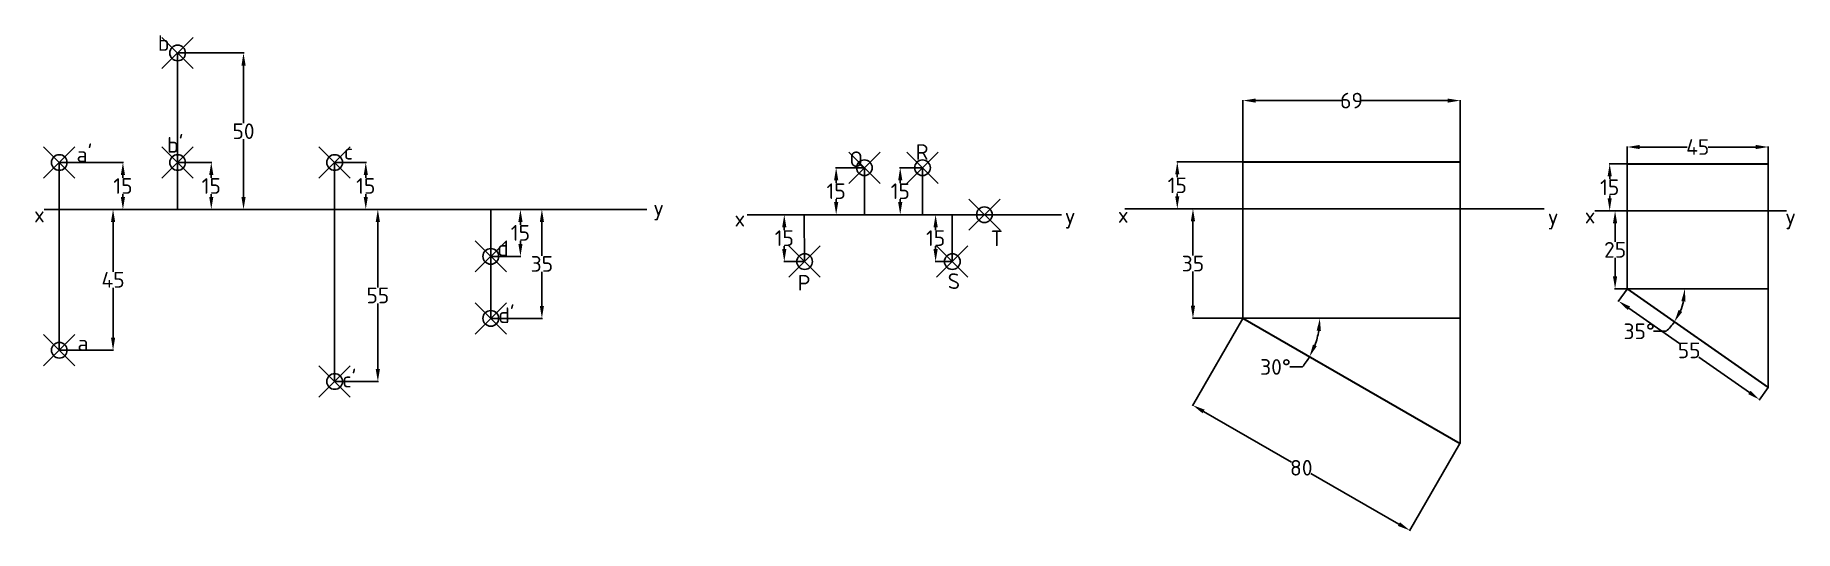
# Model space of a CAD drawing. Header units: millimetres. Extents: x 192 to 754, y 83 to 241.
import ezdxf

# ---------------------------------------------------------------- set-up
doc = ezdxf.new("R2010")
doc.units = ezdxf.units.MM
doc.header["$MEASUREMENT"] = 0
doc.header["$PDMODE"] = 35
doc.header["$PDSIZE"] = 5
doc.styles.get("Standard").update_dxf_attribs({"font": 'isocpeur.ttf', "height": 5})
doc.dimstyles.get("Standard").update_dxf_attribs({"dimtxt": 5, "dimasz": 4, "dimexe": 0.18, "dimexo": 0.0625, "dimgap": 0.09, "dimtad": 0, "dimtih": 1, "dimtoh": 1, "dimdec": 0, "dimzin": 0, "dimdsep": 46, "dimtxsty": 'Standard', "dimcen": 0.09, "dimadec": 0, "dimazin": 0, "dimtfac": 1, "dimtdec": 0, "dimtofl": 0, "dimtmove": 0, "dimatfit": 3, "dimfxl": 1, "dimtolj": 1, "dimtzin": 0, "dimarcsym": 0})

# ---------------------------------------------------------------- blocks, each defined once
blk = doc.blocks.new('*D1')
at = {"color": 0, "lineweight": -2, "transparency": 16777216}
for p, q in [((199.91, 200.65), (220.33, 200.65)), ((220.15, 196.65), (220.15, 195.74)), ((199.91, 185.65), (220.33, 185.65)), ((220.15, 189.65), (220.15, 190.56))]:
    blk.add_line(p, q, dxfattribs=at)
at = {"color": 0, "transparency": 16777216}
for points in [[(219.48, 196.65), (220.82, 196.65), (220.15, 200.65)], [(219.48, 189.65), (220.82, 189.65), (220.15, 185.65)]]:
    blk.add_solid(points, dxfattribs=at)
at = {"layer": 'Defpoints', "color": 0, "transparency": 16777216}
for p in [(199.85, 200.65), (199.85, 185.65), (220.15, 185.65)]:
    blk.add_point(p, dxfattribs=at)
at = {"color": 0, "transparency": 16777216, "insert": (220.15, 193.15), "char_height": 5, "attachment_point": 5}
blk.add_mtext('\\A1;15', dxfattribs=at)
blk = doc.blocks.new('*D2')
at = {"color": 0, "lineweight": -2, "transparency": 16777216}
for p, q in [((199.91, 185.65), (217.18, 185.65)), ((217, 181.65), (217, 165.74)), ((217, 144.65), (217, 160.56)), ((199.91, 140.65), (217.18, 140.65))]:
    blk.add_line(p, q, dxfattribs=at)
at = {"color": 0, "transparency": 16777216}
for points in [[(216.34, 181.65), (217.67, 181.65), (217, 185.65)], [(216.34, 144.65), (217.67, 144.65), (217, 140.65)]]:
    blk.add_solid(points, dxfattribs=at)
at = {"layer": 'Defpoints', "color": 0, "transparency": 16777216}
for p in [(199.85, 185.65), (199.85, 140.65), (217, 140.65)]:
    blk.add_point(p, dxfattribs=at)
at = {"color": 0, "transparency": 16777216, "insert": (217, 163.15), "char_height": 5, "attachment_point": 5}
blk.add_mtext('\\A1;45', dxfattribs=at)
blk = doc.blocks.new('*D3')
at = {"color": 0, "lineweight": -2, "transparency": 16777216}
for p, q in [((237.67, 200.65), (248.53, 200.65)), ((248.35, 196.65), (248.35, 195.74)), ((237.67, 185.65), (248.53, 185.65)), ((248.35, 189.65), (248.35, 190.56))]:
    blk.add_line(p, q, dxfattribs=at)
at = {"color": 0, "transparency": 16777216}
for points in [[(247.68, 196.65), (249.02, 196.65), (248.35, 200.65)], [(247.68, 189.65), (249.02, 189.65), (248.35, 185.65)]]:
    blk.add_solid(points, dxfattribs=at)
at = {"layer": 'Defpoints', "color": 0, "transparency": 16777216}
for p in [(237.61, 200.65), (237.61, 185.65), (248.35, 185.65)]:
    blk.add_point(p, dxfattribs=at)
at = {"color": 0, "transparency": 16777216, "insert": (248.35, 193.15), "char_height": 5, "attachment_point": 5}
blk.add_mtext('\\A1;15', dxfattribs=at)
blk = doc.blocks.new('*D4')
at = {"color": 0, "lineweight": -2, "transparency": 16777216}
for p, q in [((237.67, 235.65), (258.82, 235.65)), ((258.64, 231.65), (258.64, 213.24)), ((258.64, 189.65), (258.64, 208.06)), ((237.67, 185.65), (258.82, 185.65))]:
    blk.add_line(p, q, dxfattribs=at)
at = {"color": 0, "transparency": 16777216}
for points in [[(257.98, 231.65), (259.31, 231.65), (258.64, 235.65)], [(257.98, 189.65), (259.31, 189.65), (258.64, 185.65)]]:
    blk.add_solid(points, dxfattribs=at)
at = {"layer": 'Defpoints', "color": 0, "transparency": 16777216}
for p in [(237.61, 235.65), (237.61, 185.65), (258.64, 185.65)]:
    blk.add_point(p, dxfattribs=at)
at = {"color": 0, "transparency": 16777216, "insert": (258.64, 210.65), "char_height": 5, "attachment_point": 5}
blk.add_mtext('\\A1;50', dxfattribs=at)
blk = doc.blocks.new('*D5')
at = {"color": 0, "lineweight": -2, "transparency": 16777216}
for p, q in [((287.79, 185.65), (301.69, 185.65)), ((301.51, 181.65), (301.51, 160.74)), ((301.51, 134.65), (301.51, 155.56)), ((287.79, 130.65), (301.69, 130.65))]:
    blk.add_line(p, q, dxfattribs=at)
at = {"color": 0, "transparency": 16777216}
for points in [[(300.84, 181.65), (302.18, 181.65), (301.51, 185.65)], [(300.84, 134.65), (302.18, 134.65), (301.51, 130.65)]]:
    blk.add_solid(points, dxfattribs=at)
at = {"layer": 'Defpoints', "color": 0, "transparency": 16777216}
for p in [(287.73, 185.65), (287.73, 130.65), (301.51, 130.65)]:
    blk.add_point(p, dxfattribs=at)
at = {"color": 0, "transparency": 16777216, "insert": (301.51, 158.15), "char_height": 5, "attachment_point": 5}
blk.add_mtext('\\A1;55', dxfattribs=at)
blk = doc.blocks.new('*D6')
at = {"color": 0, "lineweight": -2, "transparency": 16777216}
for p, q in [((287.79, 200.65), (297.84, 200.65)), ((297.66, 196.65), (297.66, 195.74)), ((287.79, 185.65), (297.84, 185.65)), ((297.66, 189.65), (297.66, 190.56))]:
    blk.add_line(p, q, dxfattribs=at)
at = {"color": 0, "transparency": 16777216}
for points in [[(297, 196.65), (298.33, 196.65), (297.66, 200.65)], [(297, 189.65), (298.33, 189.65), (297.66, 185.65)]]:
    blk.add_solid(points, dxfattribs=at)
at = {"layer": 'Defpoints', "color": 0, "transparency": 16777216}
for p in [(287.73, 200.65), (287.73, 185.65), (297.66, 185.65)]:
    blk.add_point(p, dxfattribs=at)
at = {"color": 0, "transparency": 16777216, "insert": (297.66, 193.15), "char_height": 5, "attachment_point": 5}
blk.add_mtext('\\A1;15', dxfattribs=at)
blk = doc.blocks.new('*D7')
at = {"color": 0, "lineweight": -2, "transparency": 16777216}
for p, q in [((337.64, 185.65), (347.2, 185.65)), ((347.02, 181.65), (347.02, 180.74)), ((347.02, 174.65), (347.02, 175.56)), ((337.64, 170.65), (347.2, 170.65))]:
    blk.add_line(p, q, dxfattribs=at)
at = {"color": 0, "transparency": 16777216}
for points in [[(346.36, 181.65), (347.69, 181.65), (347.02, 185.65)], [(346.36, 174.65), (347.69, 174.65), (347.02, 170.65)]]:
    blk.add_solid(points, dxfattribs=at)
at = {"layer": 'Defpoints', "color": 0, "transparency": 16777216}
for p in [(337.57, 185.65), (337.57, 170.65), (347.02, 170.65)]:
    blk.add_point(p, dxfattribs=at)
at = {"color": 0, "transparency": 16777216, "insert": (347.02, 178.15), "char_height": 5, "attachment_point": 5}
blk.add_mtext('\\A1;15', dxfattribs=at)
blk = doc.blocks.new('*D8')
at = {"color": 0, "lineweight": -2, "transparency": 16777216}
for p, q in [((337.64, 185.65), (354.05, 185.65)), ((353.87, 181.65), (353.87, 170.83)), ((353.87, 154.83), (353.87, 165.65)), ((337.64, 150.83), (354.05, 150.83))]:
    blk.add_line(p, q, dxfattribs=at)
at = {"color": 0, "transparency": 16777216}
for points in [[(353.21, 181.65), (354.54, 181.65), (353.87, 185.65)], [(353.21, 154.83), (354.54, 154.83), (353.87, 150.83)]]:
    blk.add_solid(points, dxfattribs=at)
at = {"layer": 'Defpoints', "color": 0, "transparency": 16777216}
for p in [(337.57, 185.65), (337.57, 150.83), (353.87, 150.83)]:
    blk.add_point(p, dxfattribs=at)
at = {"color": 0, "transparency": 16777216, "insert": (353.87, 168.24), "char_height": 5, "attachment_point": 5}
blk.add_mtext('\\A1;35', dxfattribs=at)
blk = doc.blocks.new('*D9')
at = {"color": 0, "lineweight": -2, "transparency": 16777216}
for p, q in [((577.64, 200.92), (577.64, 220.62)), ((581.64, 220.44), (609.19, 220.44)), ((642.92, 220.44), (615.37, 220.44)), ((646.92, 200.92), (646.92, 220.62))]:
    blk.add_line(p, q, dxfattribs=at)
at = {"color": 0, "transparency": 16777216}
for points in [[(581.64, 221.1), (581.64, 219.77), (577.64, 220.44)], [(642.92, 221.1), (642.92, 219.77), (646.92, 220.44)]]:
    blk.add_solid(points, dxfattribs=at)
at = {"layer": 'Defpoints', "color": 0, "transparency": 16777216}
for p in [(646.92, 220.44), (577.64, 200.85), (646.92, 200.85)]:
    blk.add_point(p, dxfattribs=at)
at = {"color": 0, "transparency": 16777216, "insert": (612.28, 220.44), "char_height": 5, "attachment_point": 5}
blk.add_mtext('\\A1;69', dxfattribs=at)
blk = doc.blocks.new('*D10')
at = {"color": 0, "lineweight": -2, "transparency": 16777216}
for p, q in [((577.58, 200.85), (556.49, 200.85)), ((556.67, 196.85), (556.67, 195.94)), ((577.58, 185.85), (556.49, 185.85)), ((556.67, 189.85), (556.67, 190.76))]:
    blk.add_line(p, q, dxfattribs=at)
at = {"color": 0, "transparency": 16777216}
for points in [[(556, 196.85), (557.33, 196.85), (556.67, 200.85)], [(556, 189.85), (557.33, 189.85), (556.67, 185.85)]]:
    blk.add_solid(points, dxfattribs=at)
at = {"layer": 'Defpoints', "color": 0, "transparency": 16777216}
for p in [(577.64, 200.85), (556.67, 185.85), (577.64, 185.85)]:
    blk.add_point(p, dxfattribs=at)
at = {"color": 0, "transparency": 16777216, "insert": (556.67, 193.35), "char_height": 5, "attachment_point": 5}
blk.add_mtext('\\A1;15', dxfattribs=at)
blk = doc.blocks.new('*D11')
at = {"color": 0, "lineweight": -2, "transparency": 16777216}
for p, q in [((577.58, 185.85), (561.49, 185.85)), ((561.67, 181.85), (561.67, 170.94)), ((561.67, 154.85), (561.67, 165.76)), ((577.58, 150.85), (561.49, 150.85))]:
    blk.add_line(p, q, dxfattribs=at)
at = {"color": 0, "transparency": 16777216}
for points in [[(561, 181.85), (562.34, 181.85), (561.67, 185.85)], [(561, 154.85), (562.34, 154.85), (561.67, 150.85)]]:
    blk.add_solid(points, dxfattribs=at)
at = {"layer": 'Defpoints', "color": 0, "transparency": 16777216}
for p in [(577.64, 185.85), (561.67, 150.85), (577.64, 150.85)]:
    blk.add_point(p, dxfattribs=at)
at = {"color": 0, "transparency": 16777216, "insert": (561.67, 168.35), "char_height": 5, "attachment_point": 5}
blk.add_mtext('\\A1;35', dxfattribs=at)
blk = doc.blocks.new('*D12')
at = {"color": 0, "lineweight": -2, "transparency": 16777216}
for p, q in [((577.61, 150.8), (561.51, 122.91)), ((565.06, 121.07), (593.15, 104.85)), ((646.89, 110.8), (630.79, 82.91)), ((627.42, 85.07), (599.33, 101.29))]:
    blk.add_line(p, q, dxfattribs=at)
at = {"color": 0, "transparency": 16777216}
for points in [[(565.4, 121.65), (564.73, 120.49), (561.6, 123.07)], [(627.75, 85.65), (627.08, 84.49), (630.88, 83.07)]]:
    blk.add_solid(points, dxfattribs=at)
at = {"layer": 'Defpoints', "color": 0, "transparency": 16777216}
for p in [(577.64, 150.85), (646.92, 110.85), (630.88, 83.07)]:
    blk.add_point(p, dxfattribs=at)
at = {"color": 0, "transparency": 16777216, "insert": (596.24, 103.07), "char_height": 5, "attachment_point": 5}
blk.add_mtext('\\A1;80', dxfattribs=at)
blk = doc.blocks.new('*D14')
at = {"color": 0, "lineweight": -2, "transparency": 16777216}
blk.add_line((596.6, 135.3), (592.6, 135.3), dxfattribs=at)
for start, end in [(339.3564, 350.6436), (320.6436, 330)]:
    blk.add_arc((577.64, 150.85), 24.52, start, end, dxfattribs=at)
at = {"color": 0, "transparency": 16777216}
for points in [[(601.17, 146.92), (602.5, 146.81), (602.16, 150.85)], [(601.19, 141.92), (599.99, 142.49), (598.88, 138.59)]]:
    blk.add_solid(points, dxfattribs=at)
at = {"layer": 'Defpoints', "color": 0, "transparency": 16777216}
for p in [(577.64, 150.85), (577.64, 150.85), (601.79, 146.6), (646.92, 150.85), (646.92, 110.85)]:
    blk.add_point(p, dxfattribs=at)
at = {"color": 0, "transparency": 16777216, "insert": (588.01, 135.3), "char_height": 5, "attachment_point": 5}
blk.add_mtext('\\A1;30°', dxfattribs=at)
blk = doc.blocks.new('*D18')
at = {"color": 0, "lineweight": -2, "transparency": 16777216}
for p, q in [((700.23, 160.19), (697.43, 156.2)), ((700.81, 154.05), (716.95, 142.76)), ((739.26, 127.14), (723.13, 138.43)), ((745.23, 128.69), (742.43, 124.7))]:
    blk.add_line(p, q, dxfattribs=at)
at = {"color": 0, "transparency": 16777216}
for points in [[(701.2, 154.6), (700.43, 153.5), (697.54, 156.34)], [(739.64, 127.69), (738.88, 126.6), (742.54, 124.85)]]:
    blk.add_solid(points, dxfattribs=at)
at = {"layer": 'Defpoints', "color": 0, "transparency": 16777216}
for p in [(700.27, 160.24), (742.54, 124.85), (745.27, 128.75)]:
    blk.add_point(p, dxfattribs=at)
at = {"color": 0, "transparency": 16777216, "insert": (720.04, 140.6), "char_height": 5, "attachment_point": 5}
blk.add_mtext('\\A1;55', dxfattribs=at)
blk = doc.blocks.new('*D19')
at = {"color": 0, "lineweight": -2, "transparency": 16777216}
for p, q in [((700.27, 200.3), (700.27, 205.78)), ((704.27, 205.6), (719.43, 205.6)), ((741.27, 205.6), (726.11, 205.6)), ((745.27, 200.3), (745.27, 205.78))]:
    blk.add_line(p, q, dxfattribs=at)
at = {"color": 0, "transparency": 16777216}
for points in [[(704.27, 206.27), (704.27, 204.93), (700.27, 205.6)], [(741.27, 206.27), (741.27, 204.93), (745.27, 205.6)]]:
    blk.add_solid(points, dxfattribs=at)
at = {"layer": 'Defpoints', "color": 0, "transparency": 16777216}
for p in [(745.27, 205.6), (700.27, 200.24), (745.27, 200.24)]:
    blk.add_point(p, dxfattribs=at)
at = {"color": 0, "transparency": 16777216, "insert": (722.77, 205.6), "char_height": 5, "attachment_point": 5}
blk.add_mtext('\\A1;45', dxfattribs=at)
blk = doc.blocks.new('*D20')
at = {"color": 0, "lineweight": -2, "transparency": 16777216}
for p, q in [((700.2, 200.24), (694.5, 200.24)), ((694.68, 196.24), (694.68, 195.33)), ((694.68, 189.24), (694.68, 190.15)), ((708.19, 185.24), (694.5, 185.24))]:
    blk.add_line(p, q, dxfattribs=at)
at = {"color": 0, "transparency": 16777216}
for points in [[(694.01, 196.24), (695.34, 196.24), (694.68, 200.24)], [(694.01, 189.24), (695.34, 189.24), (694.68, 185.24)]]:
    blk.add_solid(points, dxfattribs=at)
at = {"layer": 'Defpoints', "color": 0, "transparency": 16777216}
for p in [(700.27, 200.24), (694.68, 185.24), (708.26, 185.24)]:
    blk.add_point(p, dxfattribs=at)
at = {"color": 0, "transparency": 16777216, "insert": (694.68, 192.74), "char_height": 5, "attachment_point": 5}
blk.add_mtext('\\A1;15', dxfattribs=at)
blk = doc.blocks.new('*D21')
at = {"color": 0, "lineweight": -2, "transparency": 16777216}
for p, q in [((700.2, 185.24), (696.22, 185.24)), ((696.4, 181.24), (696.4, 175.33)), ((696.4, 164.24), (696.4, 170.15)), ((700.2, 160.24), (696.22, 160.24))]:
    blk.add_line(p, q, dxfattribs=at)
at = {"color": 0, "transparency": 16777216}
for points in [[(695.73, 181.24), (697.06, 181.24), (696.4, 185.24)], [(695.73, 164.24), (697.06, 164.24), (696.4, 160.24)]]:
    blk.add_solid(points, dxfattribs=at)
at = {"layer": 'Defpoints', "color": 0, "transparency": 16777216}
for p in [(700.27, 185.24), (696.4, 160.24), (700.27, 160.24)]:
    blk.add_point(p, dxfattribs=at)
at = {"color": 0, "transparency": 16777216, "insert": (696.4, 172.74), "char_height": 5, "attachment_point": 5}
blk.add_mtext('\\A1;25', dxfattribs=at)
blk = doc.blocks.new('*D25')
at = {"color": 0, "lineweight": -2, "transparency": 16777216}
blk.add_line((712.69, 146.69), (708.69, 146.69), dxfattribs=at)
for start, end in [(337.501, 347.5101), (312.5213, 325.0112)]:
    blk.add_arc((700.27, 160.24), 18.39, start, end, dxfattribs=at)
at = {"color": 0, "transparency": 16777216}
for points in [[(717.55, 156.34), (718.88, 156.19), (718.65, 160.24)], [(717.84, 152.89), (716.67, 153.53), (715.33, 149.7)]]:
    blk.add_solid(points, dxfattribs=at)
at = {"layer": 'Defpoints', "color": 0, "transparency": 16777216}
for p in [(700.27, 160.24), (700.27, 160.24), (745.27, 160.24), (718.27, 156.52), (745.27, 128.75)]:
    blk.add_point(p, dxfattribs=at)
at = {"color": 0, "transparency": 16777216, "insert": (704.1, 146.69), "char_height": 5, "attachment_point": 5}
blk.add_mtext('\\A1;35°', dxfattribs=at)
blk = doc.blocks.new('*D26')
at = {"color": 0, "lineweight": -2, "transparency": 16777216}
for p, q in [((437.66, 183.97), (431.05, 183.97)), ((431.23, 179.97), (431.23, 179.06)), ((437.66, 168.97), (431.05, 168.97)), ((431.23, 172.97), (431.23, 173.88))]:
    blk.add_line(p, q, dxfattribs=at)
at = {"color": 0, "transparency": 16777216}
for points in [[(430.56, 179.97), (431.9, 179.97), (431.23, 183.97)], [(430.56, 172.97), (431.9, 172.97), (431.23, 168.97)]]:
    blk.add_solid(points, dxfattribs=at)
at = {"layer": 'Defpoints', "color": 0, "transparency": 16777216}
for p in [(437.73, 183.97), (431.23, 168.97), (437.73, 168.97)]:
    blk.add_point(p, dxfattribs=at)
at = {"color": 0, "transparency": 16777216, "insert": (431.23, 176.47), "char_height": 5, "attachment_point": 5}
blk.add_mtext('\\A1;15', dxfattribs=at)
blk = doc.blocks.new('*D27')
at = {"color": 0, "lineweight": -2, "transparency": 16777216}
for p, q in [((456.74, 198.97), (447.61, 198.97)), ((447.79, 194.97), (447.79, 194.06)), ((447.79, 187.97), (447.79, 188.88)), ((456.74, 183.97), (447.61, 183.97))]:
    blk.add_line(p, q, dxfattribs=at)
at = {"color": 0, "transparency": 16777216}
for points in [[(447.13, 194.97), (448.46, 194.97), (447.79, 198.97)], [(447.13, 187.97), (448.46, 187.97), (447.79, 183.97)]]:
    blk.add_solid(points, dxfattribs=at)
at = {"layer": 'Defpoints', "color": 0, "transparency": 16777216}
for p in [(456.81, 198.97), (447.79, 183.97), (456.81, 183.97)]:
    blk.add_point(p, dxfattribs=at)
at = {"color": 0, "transparency": 16777216, "insert": (447.79, 191.47), "char_height": 5, "attachment_point": 5}
blk.add_mtext('\\A1;15', dxfattribs=at)
blk = doc.blocks.new('*D31')
at = {"color": 0, "lineweight": -2, "transparency": 16777216}
for p, q in [((475.29, 198.97), (468.06, 198.97)), ((468.24, 194.97), (468.24, 194.06)), ((468.24, 187.97), (468.24, 188.88)), ((475.29, 183.97), (468.06, 183.97))]:
    blk.add_line(p, q, dxfattribs=at)
at = {"color": 0, "transparency": 16777216}
for points in [[(467.58, 194.97), (468.91, 194.97), (468.24, 198.97)], [(467.58, 187.97), (468.91, 187.97), (468.24, 183.97)]]:
    blk.add_solid(points, dxfattribs=at)
at = {"layer": 'Defpoints', "color": 0, "transparency": 16777216}
for p in [(475.35, 198.97), (468.24, 183.97), (475.35, 183.97)]:
    blk.add_point(p, dxfattribs=at)
at = {"color": 0, "transparency": 16777216, "insert": (468.24, 191.47), "char_height": 5, "attachment_point": 5}
blk.add_mtext('\\A1;15', dxfattribs=at)
blk = doc.blocks.new('*D32')
at = {"color": 0, "lineweight": -2, "transparency": 16777216}
for p, q in [((484.8, 183.97), (479.36, 183.97)), ((479.54, 179.97), (479.54, 179.06)), ((484.8, 168.97), (479.36, 168.97)), ((479.54, 172.97), (479.54, 173.88))]:
    blk.add_line(p, q, dxfattribs=at)
at = {"color": 0, "transparency": 16777216}
for points in [[(478.87, 179.97), (480.21, 179.97), (479.54, 183.97)], [(478.87, 172.97), (480.21, 172.97), (479.54, 168.97)]]:
    blk.add_solid(points, dxfattribs=at)
at = {"layer": 'Defpoints', "color": 0, "transparency": 16777216}
for p in [(484.87, 183.97), (479.54, 168.97), (484.87, 168.97)]:
    blk.add_point(p, dxfattribs=at)
at = {"color": 0, "transparency": 16777216, "insert": (479.54, 176.47), "char_height": 5, "attachment_point": 5}
blk.add_mtext('\\A1;15', dxfattribs=at)

msp = doc.modelspace()

# ---------------------------------------------------------------- linework, layer by layer
for p, q in [((237.61, 185.65), (237.61, 235.65)), ((199.85, 185.65), (199.85, 200.65)), ((237.61, 185.65), (237.61, 200.65)), ((287.73, 185.65), (287.73, 200.65)), ((456.81, 183.97), (456.81, 198.97)), ((475.35, 183.97), (475.35, 198.97)), ((577.64, 185.85), (577.64, 200.85)), ((646.92, 110.85), (646.92, 200.85)), ((700.27, 185.24), (700.27, 200.24)), ((745.27, 160.24), (745.27, 200.24)), ((195.03, 185.64), (387.32, 185.64)), ((199.85, 185.65), (199.85, 140.65)), ((287.73, 130.65), (287.73, 185.65)), ((337.57, 185.83), (337.57, 150.83)), ((337.57, 185.65), (337.57, 170.65)), ((539.96, 185.85), (646.92, 185.85)), ((577.64, 185.85), (577.64, 150.85)), ((646.92, 185.85), (673.75, 185.85)), ((419.44, 183.97), (519.75, 183.97)), ((437.57, 183.97), (437.73, 168.97)), ((484.87, 183.97), (484.87, 168.97)), ((694.5, 185.24), (689.97, 185.24)), ((700.27, 185.24), (745.27, 185.24)), ((700.27, 185.24), (700.27, 160.24)), ((745.27, 185.24), (751.07, 185.24)), ((700.27, 160.24), (745.27, 160.24)), ((745.27, 160.24), (745.27, 128.75)), ((577.64, 150.85), (646.92, 150.85))]:
    msp.add_line(p, q)
at = {"color": 240, "lineweight": 30, "true_color": 0xed1f24}
for p, q in [((577.64, 200.85), (646.92, 200.85)), ((700.27, 200.24), (745.27, 200.24)), ((700.27, 160.24), (745.27, 128.75)), ((577.64, 150.85), (646.92, 110.85))]:
    msp.add_line(p, q, dxfattribs=at)
for p in [(237.61, 235.65), (199.85, 200.65), (237.61, 200.65), (287.73, 200.65), (456.81, 198.97), (475.35, 198.97), (495.1, 183.97), (337.57, 170.65), (437.73, 168.97), (484.87, 168.97), (337.57, 150.83), (199.85, 140.65), (287.73, 130.65)]:
    msp.add_point(p)

# ---------------------------------------------------------------- texts
for s, p in [('b', (231.3, 236.34)), ("b'", (234.26, 203.78)), ("a'", (205.34, 200.75)), ('c', (290.64, 201.57)), ('Q', (452.02, 199.19)), ('R', (473.15, 201.49)), ('y', (389.43, 183.63)), ('x', (191.79, 181.52)), ('x', (415.35, 180.17)), ('y', (520.77, 181.06)), ('x', (537.71, 181.37)), ('y', (674.93, 180.79)), ('x', (686.71, 181.15)), ('y', (750.72, 180.83)), ('d', (339.61, 170.72)), ('T', (497.08, 173.91)), ('P', (435.49, 159.7)), ('S', (483.38, 160.22)), ("d'", (339.96, 149.32)), ('a', (205.63, 140.45)), ("c'", (290.17, 128.75))]:
    msp.add_text(s, height=5).set_placement(p)

# ---------------------------------------------------------------- dimensions: what is measured, and where the dimension line sits
for base, p1, p2, picture, middle in [((258.64, 185.65), (237.61, 235.65), (237.61, 185.65), '*D4', (258.64, 210.65)), ((220.15, 185.65), (199.85, 200.65), (199.85, 185.65), '*D1', (220.15, 193.15)), ((248.35, 185.65), (237.61, 200.65), (237.61, 185.65), '*D3', (248.35, 193.15)), ((297.66, 185.65), (287.73, 200.65), (287.73, 185.65), '*D6', (297.66, 193.15)), ((447.79, 183.97), (456.81, 198.97), (456.81, 183.97), '*D27', (447.79, 191.47)), ((468.24, 183.97), (475.35, 198.97), (475.35, 183.97), '*D31', (468.24, 191.47)), ((556.67, 185.85), (577.64, 200.85), (577.64, 185.85), '*D10', (556.67, 193.35)), ((694.68, 185.24), (700.27, 200.24), (708.26, 185.24), '*D20', (694.68, 192.74)), ((217, 140.65), (199.85, 185.65), (199.85, 140.65), '*D2', (217, 163.15)), ((301.51, 130.65), (287.73, 185.65), (287.73, 130.65), '*D5', (301.51, 158.15)), ((347.02, 170.65), (337.57, 185.65), (337.57, 170.65), '*D7', (347.02, 178.15)), ((353.87, 150.83), (337.57, 185.65), (337.57, 150.83), '*D8', (353.87, 168.24)), ((561.67, 150.85), (577.64, 185.85), (577.64, 150.85), '*D11', (561.67, 168.35)), ((431.23, 168.97), (437.73, 183.97), (437.73, 168.97), '*D26', (431.23, 176.47)), ((479.54, 168.97), (484.87, 183.97), (484.87, 168.97), '*D32', (479.54, 176.47)), ((696.4, 160.24), (700.27, 185.24), (700.27, 160.24), '*D21', (696.4, 172.74))]:
    dim = msp.add_linear_dim(base=base, p1=p1, p2=p2, angle=90, dimstyle='Standard')
    dim.commit()
    dim.dimension.update_dxf_attribs({"geometry": picture, "text_midpoint": middle})
for base, p1, p2, picture, middle in [((646.92, 220.44), (577.64, 200.85), (646.92, 200.85), '*D9', (612.28, 220.44)), ((745.27, 205.6), (700.27, 200.24), (745.27, 200.24), '*D19', (722.77, 205.6))]:
    dim = msp.add_linear_dim(base=base, p1=p1, p2=p2, dimstyle='Standard')
    dim.commit()
    dim.dimension.update_dxf_attribs({"geometry": picture, "text_midpoint": middle})
for p1, p2, distance, picture, middle in [((700.27, 160.24), (745.27, 128.75), -4.76, '*D18', (720.04, 140.6)), ((577.64, 150.85), (646.92, 110.85), -32.08, '*D12', (596.24, 103.07))]:
    dim = msp.add_aligned_dim(p1=p1, p2=p2, distance=distance, dimstyle='Standard')
    dim.commit()
    dim.dimension.update_dxf_attribs({"geometry": picture, "text_midpoint": middle})
for base, line1, line2, picture, middle in [((718.27, 156.52), ((700.27, 160.24), (745.27, 128.75)), ((700.27, 160.24), (745.27, 160.24)), '*D25', (704.1, 146.69)), ((601.79, 146.6), ((577.64, 150.85), (646.92, 110.85)), ((577.64, 150.85), (646.92, 150.85)), '*D14', (588.01, 135.3))]:
    dim = msp.add_angular_dim_2l(base=base, line1=line1, line2=line2, dimstyle='Standard')
    dim.commit()
    dim.dimension.update_dxf_attribs({"geometry": picture, "text_midpoint": middle})

doc.saveas('drawing.dxf')
